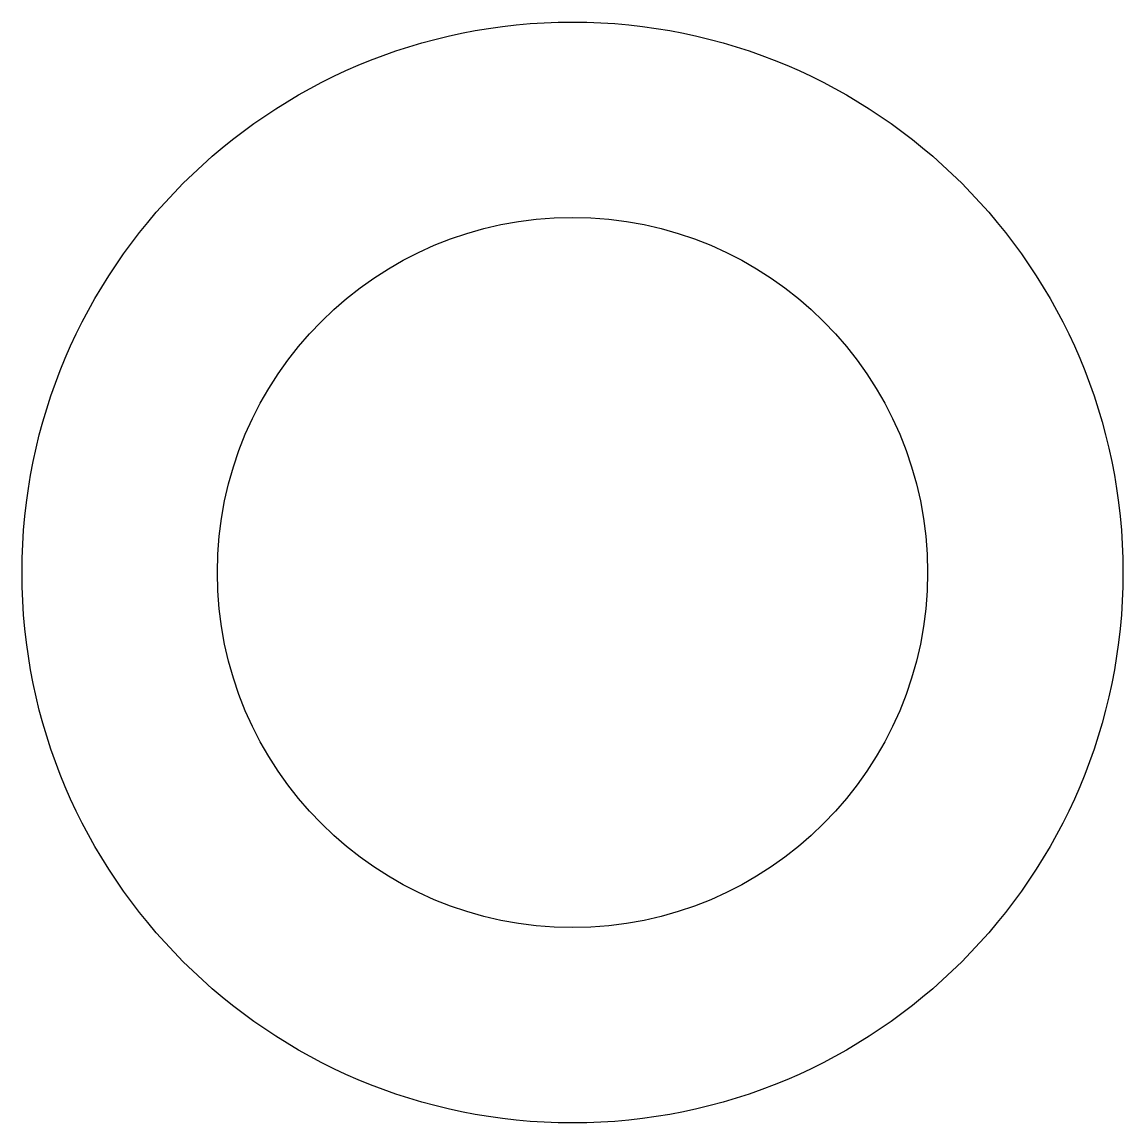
# Model space of a CAD drawing. Header units: inches. Extents: x 376 to 664, y -20 to 268.
import ezdxf

# ---------------------------------------------------------------- set-up
doc = ezdxf.new("R2010")
doc.units = ezdxf.units.IN
doc.header["$LTSCALE"] = 20
doc.header["$MEASUREMENT"] = 0

msp = doc.modelspace()

# ---------------------------------------------------------------- linework, layer by layer
at = {"color": 8, "linetype": 'Continuous', "lineweight": 30, "ltscale": 20}
msp.add_circle((520.08, 123.85), 143.95, dxfattribs=at)
at = {"color": 253, "lineweight": 30, "ltscale": 20}
msp.add_circle((520.08, 123.85), 92.86, dxfattribs=at)

doc.saveas('drawing.dxf')
